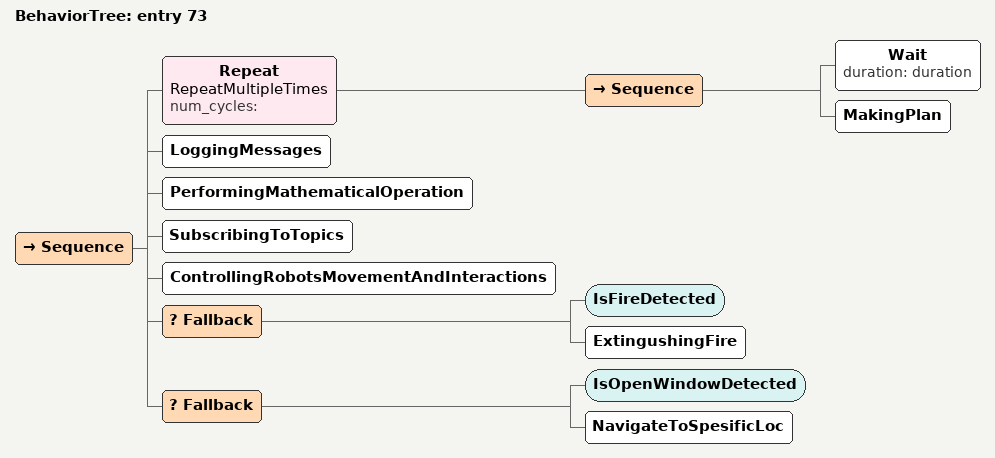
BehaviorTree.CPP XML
<?xml version="1.0" encoding="UTF-8"?>
<root BTCPP_format="4">
  <BehaviorTree ID="entry 73">
    <Sequence>
      <Repeat name="RepeatMultipleTimes"
              num_cycles="">
        <Sequence>
          <Wait duration="duration"/>
          <MakingPlan/>
        </Sequence>
      </Repeat>
      <LoggingMessages/>
      <PerformingMathematicalOperation/>
      <SubscribingToTopics/>
      <ControllingRobotsMovementAndInteractions/>
      <Fallback>
        <IsFireDetected/>
        <ExtingushingFire/>
      </Fallback>
      <Fallback>
        <IsOpenWindowDetected/>
        <NavigateToSpesificLoc/>
      </Fallback>
    </Sequence>
  </BehaviorTree>

</root>
